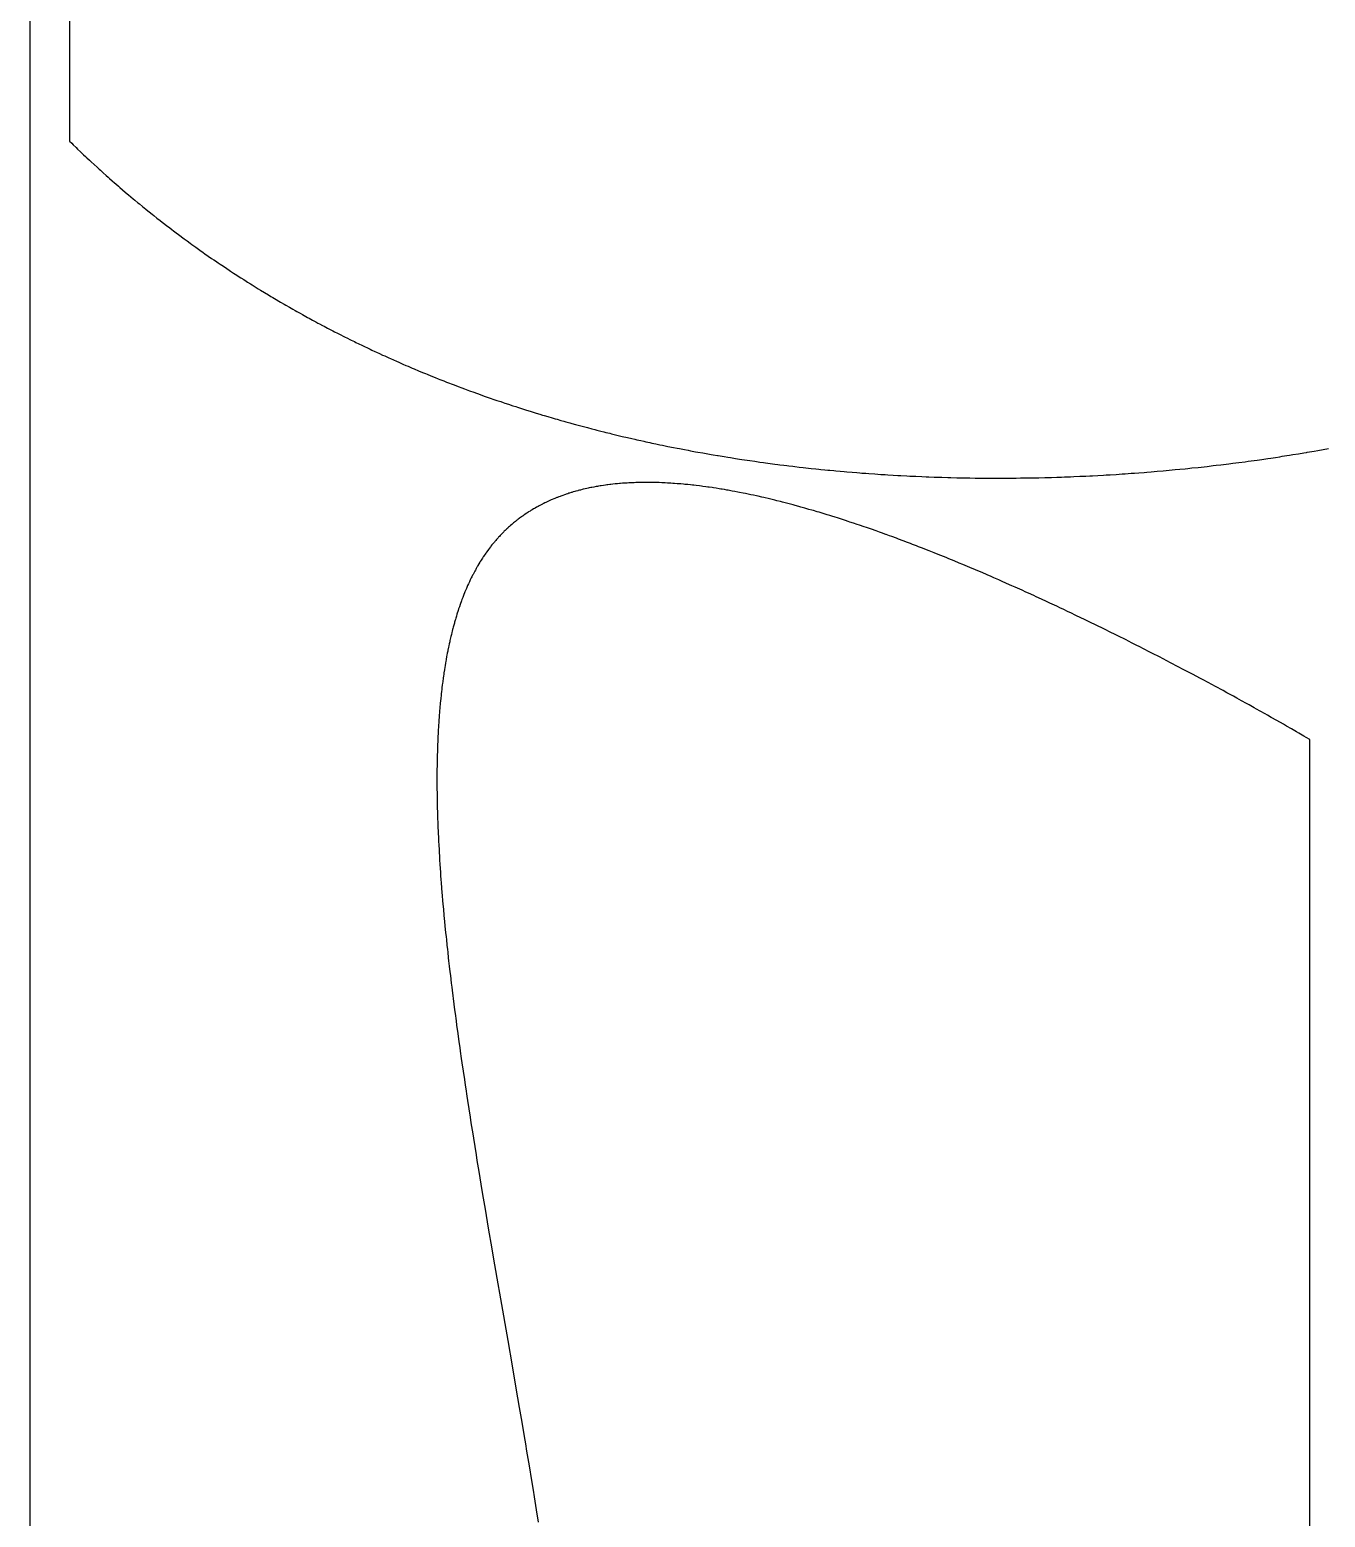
# Model space of a CAD drawing. Header units: metres. Extents: x 260 to 385, y -3 to 248.
# Drawn here: x 260.2 to 313.9, y 60.8 to 122.5 of the extents above; entities that cross this region are included whole.
import ezdxf

# ---------------------------------------------------------------- set-up
doc = ezdxf.new("R2010")
doc.units = ezdxf.units.M
doc.header["$MEASUREMENT"] = 0

msp = doc.modelspace()

# ---------------------------------------------------------------- linework, layer by layer
at = {"flags": 128}
for points in [[(385.210552, -2.443354), (385.210552, 247.556646), (260.210552, 247.556646), (260.210552, -2.443354), (385.210552, -2.443354)], [(261.842217, 198.870097), (261.858518, 117.878262)], [(261.858518, 117.878262), (261.950032, 117.788747), (262.01116, 117.729241), (262.133698, 117.610635), (262.195108, 117.551535), (262.318211, 117.433743), (262.44169, 117.316492), (262.524217, 117.238625), (262.579328, 117.186848), (262.689773, 117.083613), (262.752028, 117.025731), (262.876819, 116.910372), (263.001984, 116.795551), (263.085635, 116.719303), (263.141494, 116.668604), (263.253434, 116.567525), (263.379719, 116.454319), (263.464116, 116.379146), (263.520473, 116.329163), (263.633406, 116.229516), (263.718299, 116.155058), (263.774986, 116.105551), (263.88858, 116.006855), (263.945487, 115.957666), (264.059521, 115.859603), (264.173847, 115.761962), (264.250227, 115.697103), (264.301219, 115.653967), (264.403376, 115.567944), (264.500559, 115.486598), (264.565463, 115.432533), (264.695548, 115.324802), (264.760728, 115.271136), (264.891365, 115.164201), (265.022371, 115.057797), (265.109912, 114.987155), (265.168363, 114.940191), (265.285483, 114.846577), (265.351491, 114.794102), (265.483781, 114.689549), (265.616437, 114.585524), (265.705078, 114.516467), (265.764262, 114.470559), (265.882846, 114.379055), (266.016599, 114.27661), (266.10597, 114.208605), (266.165641, 114.163398), (266.285198, 114.073295), (266.375054, 114.00599), (266.435049, 113.96125), (266.555252, 113.872079), (266.615462, 113.827649), (266.736096, 113.739098), (266.857017, 113.65096), (266.93779, 113.592431), (267.099717, 113.475922), (267.202449, 113.402572), (267.27105, 113.353835), (267.408523, 113.256751), (267.477394, 113.208404), (267.615408, 113.1121), (267.753783, 113.016315), (267.846232, 112.952747), (267.907954, 112.910496), (268.031611, 112.826301), (268.101293, 112.779121), (268.240926, 112.68515), (268.380917, 112.591696), (268.474444, 112.52968), (268.536884, 112.488464), (268.661976, 112.406337), (268.803042, 112.31443), (268.897284, 112.253446), (268.960201, 112.212917), (269.086246, 112.132163), (269.180964, 112.071864), (269.244198, 112.031792), (269.370876, 111.951952), (269.434321, 111.912184), (269.561422, 111.832952), (269.688803, 111.754124), (269.77388, 111.701797), (269.944408, 111.597682), (270.106737, 111.499519), (270.215205, 111.434435), (270.287628, 111.391206), (270.432739, 111.30513), (270.541805, 111.240907), (270.614626, 111.19825), (270.760532, 111.11332), (270.833618, 111.071045), (270.980054, 110.986877), (271.126842, 110.903217), (271.224896, 110.847726), (271.290353, 110.810857), (271.421475, 110.737419), (271.523657, 110.680573), (271.591872, 110.642811), (271.728526, 110.567608), (271.796965, 110.530168), (271.934066, 110.45561), (272.071465, 110.381481), (272.16323, 110.3323), (272.22448, 110.299619), (272.347157, 110.23451), (272.416265, 110.198035), (272.554705, 110.125407), (272.693442, 110.053206), (272.786099, 110.00531), (272.847943, 109.973485), (272.971806, 109.910087), (273.111433, 109.839168), (273.204681, 109.792126), (273.26692, 109.76087), (273.391573, 109.698611), (273.485216, 109.652137), (273.547718, 109.62126), (273.672896, 109.559757), (273.735573, 109.529132), (273.861101, 109.468134), (273.986862, 109.407472), (274.070832, 109.367217), (274.239082, 109.287154), (274.334877, 109.241922), (274.398779, 109.211892), (274.526672, 109.152127), (274.590665, 109.122392), (274.71874, 109.063218), (274.846935, 109.004436), (274.932465, 108.965465), (275.103686, 108.888044), (275.167948, 108.859189), (275.296562, 108.801771), (275.425295, 108.744739), (275.511182, 108.706932), (275.683115, 108.631831), (275.812202, 108.575953), (275.898325, 108.538913), (276.070726, 108.46534), (276.157005, 108.428808), (276.329717, 108.356247), (276.502636, 108.284356), (276.618028, 108.2368), (276.695007, 108.205261), (276.849086, 108.142576), (277.025893, 108.071367), (277.14388, 108.024276), (277.222591, 107.99305), (277.380135, 107.931001), (277.498402, 107.884818), (277.577297, 107.854196), (277.735212, 107.793352), (277.81423, 107.76313), (277.97239, 107.703084), (278.130711, 107.643568), (278.236349, 107.604184), (278.306814, 107.578058), (278.44784, 107.526117), (278.626508, 107.460972), (278.745733, 107.417909), (278.825266, 107.389363), (278.984452, 107.332662), (279.103945, 107.290475), (279.183658, 107.262513), (279.3432, 107.206974), (279.423031, 107.179397), (279.58281, 107.124629), (279.742747, 107.070372), (279.849458, 107.034484), (279.920637, 107.010685), (280.063088, 106.963386), (280.243554, 106.904098), (280.363973, 106.864927), (280.444301, 106.83897), (280.605073, 106.787434), (280.725752, 106.74911), (280.806253, 106.723718), (280.96737, 106.673306), (281.047986, 106.648287), (281.209332, 106.598621), (281.370829, 106.549451), (281.478579, 106.516945), (281.550449, 106.495395), (281.694279, 106.452588), (281.876484, 106.398966), (281.99806, 106.363562), (282.079157, 106.340112), (282.241463, 106.293576), (282.363291, 106.258993), (282.444556, 106.236089), (282.607198, 106.190643), (282.688574, 106.168102), (282.851437, 106.12338), (283.014448, 106.079137), (283.123203, 106.049909), (283.34091, 105.992088), (283.524802, 105.943961), (283.647499, 105.912209), (283.729342, 105.89119), (283.729342, 105.89119), (283.893138, 105.849505), (284.01608, 105.818551), (284.098086, 105.798062), (284.262207, 105.757437), (284.344322, 105.7373), (284.508658, 105.697378), (284.673138, 105.657922), (284.782871, 105.631876), (285.002526, 105.580405), (285.188057, 105.537616), (285.311844, 105.509415), (285.394413, 105.490759), (285.559657, 105.45379), (285.683682, 105.426365), (285.766409, 105.408225), (285.93197, 105.372288), (286.014802, 105.354491), (286.180573, 105.319238), (286.346482, 105.28444), (286.457166, 105.261494), (286.67872, 105.216204), (286.906804, 105.170468), (287.059005, 105.140448), (287.160536, 105.120643), (287.363751, 105.081532), (287.516296, 105.052635), (287.618057, 105.033577), (287.82173, 104.995958), (287.923643, 104.977396), (288.12762, 104.940766), (288.331799, 104.904794), (288.46803, 104.881177), (288.558901, 104.865594), (288.74076, 104.834814), (288.76733, 104.830363), (288.847039, 104.817077), (289.006456, 104.790818), (289.165871, 104.764971), (289.272146, 104.747969), (289.484692, 104.714511), (289.6441, 104.689895), (289.75037, 104.67371), (289.962907, 104.64188), (290.069174, 104.626234), (290.281706, 104.595478), (290.494233, 104.565434), (290.635916, 104.545798), (290.73037, 104.532881), (290.919276, 104.507464), (291.108179, 104.482599), (291.234113, 104.466329), (291.318068, 104.455617), (291.485977, 104.434519), (291.611907, 104.418978), (291.695859, 104.408752), (291.863762, 104.388621), (291.947713, 104.378716), (292.115613, 104.359225), (292.283511, 104.34016), (292.395441, 104.327685), (292.619299, 104.303297), (292.808176, 104.2833), (292.934092, 104.270263), (293.018035, 104.261703), (293.18592, 104.244893), (293.311833, 104.232558), (293.395774, 104.224465), (293.563654, 104.208587), (293.647593, 104.200802), (293.81547, 104.185542), (293.983344, 104.170691), (294.095259, 104.161017), (294.319086, 104.142211), (294.507937, 104.126904), (294.633837, 104.116984), (294.717769, 104.110496), (294.885631, 104.097822), (295.011527, 104.08858), (295.263314, 104.070771), (295.515096, 104.053857), (295.682948, 104.043077), (295.794848, 104.03611), (296.018646, 104.022701), (296.207472, 104.01193), (296.333355, 104.005025), (296.585117, 103.991874), (296.710996, 103.985626), (296.96275, 103.973787), (297.2145, 103.962817), (297.38233, 103.955986), (297.494216, 103.951646), (297.717985, 103.943475), (297.906787, 103.93711), (298.032654, 103.933134), (298.284384, 103.925825), (298.410247, 103.922491), (298.661969, 103.91646), (298.913687, 103.911278), (299.081497, 103.908294), (299.193369, 103.906513), (299.41711, 103.90345), (299.605888, 103.901383), (299.731739, 103.900266), (299.983438, 103.898662), (300.109285, 103.898173), (300.360977, 103.897821), (300.612664, 103.898301), (300.780453, 103.899082), (300.892311, 103.899808), (301.116024, 103.901749), (301.30478, 103.903895), (301.430615, 103.905583), (301.682283, 103.909577), (301.808115, 103.911882), (302.059776, 103.917109), (302.311433, 103.923157), (302.479201, 103.927643), (302.591046, 103.930836), (302.814733, 103.937706), (303.003465, 103.944005), (303.129286, 103.948458), (303.380923, 103.957977), (303.50674, 103.963042), (303.758371, 103.973782), (304.009998, 103.985336), (304.177746, 103.99349), (304.289577, 103.999127), (304.513237, 104.010881), (304.736893, 104.023277), (304.84872, 104.029716), (305.016459, 104.039674), (305.268063, 104.055289), (305.519663, 104.071716), (305.645461, 104.080234), (305.897054, 104.09788), (306.022849, 104.107008), (306.211539, 104.121082), (306.435168, 104.138354), (306.546982, 104.147231), (306.7147, 104.160849), (306.966274, 104.181956), (307.217844, 104.203881), (307.343627, 104.21515), (307.59519, 104.238304), (307.72097, 104.250189), (307.909637, 104.268401), (308.13324, 104.290586), (308.24504, 104.301922), (308.412738, 104.319234), (308.664282, 104.345891), (308.915821, 104.373379), (309.041589, 104.387436), (309.293121, 104.416176), (309.418885, 104.43086), (309.60753, 104.45328), (309.831105, 104.480465), (309.942891, 104.494308), (310.110569, 104.515386), (310.362082, 104.547713), (310.613589, 104.580896), (310.739342, 104.597809), (310.990843, 104.632284), (311.116591, 104.649847), (311.305212, 104.676598), (311.556702, 104.713031), (311.682445, 104.731578), (311.871058, 104.759811), (312.059668, 104.788544), (312.153972, 104.803099), (312.353056, 104.834241), (312.452597, 104.850023), (312.601906, 104.873963), (312.825867, 104.910475), (313.049823, 104.947714), (313.161798, 104.966609), (313.188318, 104.971111), (313.38729, 105.005218), (313.486713, 105.02248), (313.635769, 105.048636), (313.859175, 105.088465), (314.082365, 105.129012)], [(313.305774, 93.049623), (313.153616, 93.138618), (313.052111, 93.197811), (312.848944, 93.315871), (312.747282, 93.374741), (312.543806, 93.492163), (312.340128, 93.609169), (312.204233, 93.686946), (311.932184, 93.841964), (311.702378, 93.972216), (311.549043, 94.058778), (311.446761, 94.116366), (311.24206, 94.231257), (311.088414, 94.317178), (310.985927, 94.374342), (310.780819, 94.488391), (310.678198, 94.545278), (310.472823, 94.658777), (310.267272, 94.771912), (310.130141, 94.847136), (309.85565, 94.997108), (309.701115, 95.081191), (309.391757, 95.248763), (309.082018, 95.415546), (308.875314, 95.526299), (308.737418, 95.59994), (308.461401, 95.746761), (308.185087, 95.892967), (308.046818, 95.965839), (307.839275, 96.074856), (307.527643, 96.237729), (307.215629, 96.399813), (307.059479, 96.480558), (306.781641, 96.623614), (306.642607, 96.694906), (306.433912, 96.801544), (306.225043, 96.907821), (306.120542, 96.960824), (305.911408, 97.066556), (305.806775, 97.119284), (305.649741, 97.198203), (305.37032, 97.337988), (305.230488, 97.40763), (305.020588, 97.511778), (304.810502, 97.615541), (304.705388, 97.667278), (304.49502, 97.77046), (304.389765, 97.821903), (304.231793, 97.898883), (303.950683, 98.03518), (303.809998, 98.103058), (303.598805, 98.204534), (303.38741, 98.305594), (303.281637, 98.355966), (303.069936, 98.456393), (302.964008, 98.506445), (302.805017, 98.581321), (302.522072, 98.713825), (302.380457, 98.779781), (302.167851, 98.878338), (301.955023, 98.976437), (301.848525, 99.025312), (301.635359, 99.122711), (301.52869, 99.171232), (301.368576, 99.243788), (301.178642, 99.329427), (301.083604, 99.372101), (300.940957, 99.435927), (300.726785, 99.531246), (300.512364, 99.626053), (300.405059, 99.673261), (300.190258, 99.767282), (300.082761, 99.814092), (299.921392, 99.884054), (299.706002, 99.976857), (299.598206, 100.02305), (299.436384, 100.092075), (299.193359, 100.19501), (299.001087, 100.27582), (298.904866, 100.316049), (298.760427, 100.37617), (298.543522, 100.465843), (298.326316, 100.554895), (298.217599, 100.599183), (297.99993, 100.687278), (297.890977, 100.731081), (297.727398, 100.796475), (297.509008, 100.883079), (297.399689, 100.926125), (297.235553, 100.990368), (297.071225, 101.054214), (296.988988, 101.085986), (296.824366, 101.149224), (296.74198, 101.180689), (296.618307, 101.227688), (296.432579, 101.29774), (296.246586, 101.367244), (296.153488, 101.401788), (295.967086, 101.47045), (295.87378, 101.504567), (295.73369, 101.555469), (295.710326, 101.563921), (295.534879, 101.627039), (295.447107, 101.658383), (295.315388, 101.705126), (295.117667, 101.774616), (294.919775, 101.843344), (294.820764, 101.877417), (294.622608, 101.944971), (294.523462, 101.978448), (294.374658, 102.028282), (294.22604, 102.077557), (294.151692, 102.102019), (294.040119, 102.138489), (293.872647, 102.192689), (293.705035, 102.24627), (293.621177, 102.272825), (293.472006, 102.31964), (293.397378, 102.342857), (293.285381, 102.37744), (293.117262, 102.428762), (292.948991, 102.479408), (292.864797, 102.504475), (292.715024, 102.548607), (292.64009, 102.570464), (292.527629, 102.602985), (292.358803, 102.65116), (292.18981, 102.698596), (292.10525, 102.722032), (291.954815, 102.763223), (291.879546, 102.783589), (291.766577, 102.813846), (291.596973, 102.858565), (291.427186, 102.902468), (291.342222, 102.924108), (291.191059, 102.962058), (291.11542, 102.980779), (291.001889, 103.008537), (290.88827, 103.035903), (290.831426, 103.049436), (290.717672, 103.076201), (290.660761, 103.08943), (290.57535, 103.109082), (290.423378, 103.143438), (290.347329, 103.160333), (290.233174, 103.185315), (290.118921, 103.20986), (290.061757, 103.221966), (289.947352, 103.24584), (289.890112, 103.257606), (289.804203, 103.275039), (289.651329, 103.305382), (289.574821, 103.320236), (289.459968, 103.342113), (289.345004, 103.363498), (289.28748, 103.374003), (289.172346, 103.394633), (289.114736, 103.404755), (289.028267, 103.419695), (288.925698, 103.437018), (288.874377, 103.445521), (288.797352, 103.458075), (288.681712, 103.476449), (288.565945, 103.494264), (288.508014, 103.502959), (288.392055, 103.519915), (288.334026, 103.528173), (288.24692, 103.540284), (288.130661, 103.555905), (288.072479, 103.563486), (287.985142, 103.574568), (287.853987, 103.590525), (287.750229, 103.602558), (287.698306, 103.608381), (287.620367, 103.616869), (287.503331, 103.629037), (287.38614, 103.640516), (287.327486, 103.645991), (287.210056, 103.656407), (287.15128, 103.661343), (287.063038, 103.668401), (286.945235, 103.677156), (286.886269, 103.681247), (286.797738, 103.687019), (286.709107, 103.692348), (286.664753, 103.694843), (286.56116, 103.700219), (286.509311, 103.70267), (286.431469, 103.706044), (286.314552, 103.710414), (286.197447, 103.713936), (286.138824, 103.715373), (286.126256, 103.715653), (286.038565, 103.717318), (285.99474, 103.717962), (285.929028, 103.71869), (285.830517, 103.719239), (285.732076, 103.719129), (285.682883, 103.718823), (285.682883, 103.718823), (285.584549, 103.717702), (285.535409, 103.716885), (285.461734, 103.715334), (285.382698, 103.71323), (285.343199, 103.712006), (285.283973, 103.709952), (285.195185, 103.706377), (285.106462, 103.702199), (285.062124, 103.699882), (284.983341, 103.695381), (284.94397, 103.692946), (284.884937, 103.68906), (284.796443, 103.6827), (284.708018, 103.675693), (284.663831, 103.671943), (284.58532, 103.664869), (284.546085, 103.661133), (284.48726, 103.655278), (284.399082, 103.645924), (284.310978, 103.635873), (284.266953, 103.630583), (284.188735, 103.620736), (284.149648, 103.615599), (284.091046, 103.607621), (284.003209, 103.595038), (283.915451, 103.581701), (283.871603, 103.574746), (283.7937, 103.561904), (283.754773, 103.555251), (283.696413, 103.544978), (283.608945, 103.528898), (283.521562, 103.512001), (283.477904, 103.503242), (283.408419, 103.488858), (283.373698, 103.481463), (283.321644, 103.470116), (283.243624, 103.452511), (283.165679, 103.434196), (283.126735, 103.424767), (283.048906, 103.405362), (283.01002, 103.395382), (282.95173, 103.380061), (282.939536, 103.376801), (282.856242, 103.354011), (282.81473, 103.34231), (282.752631, 103.324373), (282.690737, 103.30597), (282.659868, 103.296593), (282.598284, 103.277485), (282.567571, 103.267753), (282.5216, 103.252931), (282.46049, 103.232748), (282.430014, 103.222476), (282.384401, 103.20684), (282.316209, 103.18287), (282.24192, 103.155932), (282.204899, 103.142181), (282.149525, 103.121199), (282.09434, 103.099787), (282.066819, 103.08892), (282.01192, 103.066858), (281.984542, 103.055664), (281.943567, 103.038666), (281.870992, 103.007833), (281.834835, 102.99212), (281.780765, 102.968176), (281.726894, 102.94378), (281.700033, 102.931412), (281.646463, 102.906331), (281.619754, 102.893619), (281.579786, 102.874332), (281.532565, 102.851136), (281.509016, 102.839399), (281.473769, 102.82162), (281.421072, 102.794556), (281.368585, 102.767016), (281.342421, 102.753066), (281.290251, 102.724804), (281.264247, 102.710491), (281.225341, 102.688793), (281.172222, 102.65861), (281.14575, 102.643323), (281.106149, 102.620145), (281.046993, 102.584822), (280.988134, 102.548822), (280.958817, 102.530568), (280.90041, 102.493543), (280.87132, 102.474772), (280.827828, 102.44629), (280.822551, 102.442799), (280.798239, 102.426622), (280.749901, 102.393974), (280.70194, 102.360937), (280.670176, 102.338696), (280.649093, 102.323772), (280.60715, 102.293696), (280.560319, 102.259494), (280.529307, 102.236477), (280.508725, 102.221038), (280.467782, 102.189929), (280.43727, 102.166398), (280.41702, 102.150616), (280.376742, 102.118823), (280.356713, 102.102813), (280.316876, 102.070565), (280.277333, 102.038014), (280.251134, 102.016146), (280.199126, 101.972006), (280.155649, 101.934347), (280.126869, 101.909029), (280.107773, 101.892057), (280.069801, 101.857887), (280.041512, 101.832062), (280.022744, 101.814753), (279.985425, 101.779909), (279.966874, 101.762375), (279.929989, 101.727083), (279.893393, 101.691494), (279.869156, 101.667602), (279.821066, 101.619423), (279.794241, 101.59209), (279.776446, 101.573776), (279.741073, 101.536925), (279.723494, 101.518389), (279.688551, 101.481096), (279.653893, 101.443508), (279.630946, 101.418286), (279.585432, 101.367449), (279.568495, 101.348251), (279.534834, 101.309636), (279.501456, 101.270727), (279.479362, 101.244626), (279.43555, 101.192035), (279.40302, 101.152252), (279.38149, 101.125568), (279.338806, 101.071814), (279.317651, 101.044744), (279.275715, 100.990218), (279.234277, 100.935178), (279.206927, 100.898201), (279.152888, 100.823564), (279.149217, 100.818417), (279.130538, 100.792066), (279.093594, 100.739167), (279.057198, 100.686006), (279.033235, 100.650421), (279.017392, 100.626634), (278.986023, 100.57891), (278.955739, 100.532031), (278.935769, 100.500673), (278.896348, 100.437709), (278.876894, 100.406104), (278.838491, 100.342653), (278.800751, 100.278885), (278.775954, 100.2362), (278.75958, 100.207668), (278.72721, 100.150423), (278.70564, 100.111649), (278.691384, 100.08574), (278.663167, 100.033782), (278.649204, 100.007734), (278.621566, 99.955499), (278.594309, 99.903082), (278.576345, 99.868038), (278.540912, 99.797714), (278.521265, 99.758021), (278.482578, 99.678344), (278.444686, 99.598288), (278.419859, 99.54471), (278.403497, 99.5089), (278.371224, 99.437066), (278.353331, 99.396534), (278.318098, 99.315207), (278.283593, 99.233532), (278.260986, 99.178892), (278.24609, 99.142382), (278.216709, 99.069165), (278.200421, 99.027867), (278.168355, 98.945026), (278.136957, 98.861866), (278.11639, 98.806251), (278.102839, 98.769097), (278.076118, 98.694609), (278.060388, 98.649977), (278.029455, 98.560458), (277.999219, 98.470607), (277.979441, 98.410525), (277.966422, 98.370391), (277.940781, 98.289933), (277.928254, 98.249929), (277.90362, 98.169868), (277.879535, 98.089738), (277.863778, 98.036281), (277.853404, 98.000627), (277.832967, 97.929282), (277.8209, 97.886451), (277.7972, 97.800737), (277.774067, 97.714955), (277.774067, 97.714955), (277.758954, 97.657729), (277.749014, 97.619563), (277.729454, 97.543191), (277.718637, 97.500209), (277.697395, 97.414199), (277.676668, 97.328126), (277.663131, 97.27071), (277.636718, 97.155797), (277.627036, 97.112678), (277.608031, 97.026397), (277.589497, 96.940058), (277.577398, 96.882468), (277.553804, 96.767214), (277.54516, 96.723969), (277.528202, 96.63744), (277.511676, 96.550858), (277.500894, 96.493108), (277.479886, 96.377541), (277.464606, 96.290808), (277.454643, 96.232959), (277.435244, 96.117198), (277.425804, 96.059285), (277.407434, 95.943399), (277.389731, 95.827432), (277.378292, 95.750077), (277.370825, 95.698487), (277.356264, 95.595263), (277.338538, 95.464535), (277.327149, 95.377331), (277.319742, 95.319172), (277.305371, 95.202801), (277.294972, 95.115477), (277.288218, 95.05724), (277.275131, 94.940714), (277.268795, 94.882425), (277.256534, 94.765799), (277.244809, 94.649108), (277.237285, 94.571278), (277.232397, 94.519376), (277.222924, 94.415536), (277.215242, 94.327883), (277.210276, 94.269429), (277.200713, 94.152476), (277.196113, 94.093977), (277.187271, 93.976937), (277.178901, 93.859839), (277.173577, 93.781743), (277.163535, 93.625478), (277.158234, 93.537536), (277.154838, 93.478892), (277.14837, 93.361564), (277.145296, 93.302881), (277.139466, 93.185476), (277.134053, 93.06802), (277.130671, 92.989689), (277.124444, 92.832961), (277.121251, 92.744765), (277.115519, 92.568292), (277.110642, 92.391716), (277.107856, 92.273942), (277.106202, 92.195401), (277.103373, 92.038262), (277.102211, 91.960893), (277.100337, 91.806099), (277.099053, 91.651233), (277.098518, 91.547951), (277.098302, 91.479078), (277.098202, 91.341294), (277.098663, 91.175224), (277.099315, 91.064556), (277.099901, 90.990797), (277.101429, 90.843328), (277.10257, 90.754877), (277.105348, 90.578044), (277.108773, 90.401298), (277.111409, 90.283516), (277.11332, 90.205016), (277.117504, 90.048065), (277.120067, 89.959808), (277.125636, 89.783355), (277.131784, 89.606981), (277.136199, 89.489442), (277.13928, 89.411101), (277.145768, 89.254463), (277.149606, 89.16638), (277.157679, 88.990268), (277.166275, 88.814227), (277.17229, 88.696906), (277.184987, 88.462353), (277.189973, 88.374427), (277.200306, 88.198622), (277.21111, 88.022883), (277.218571, 87.905758), (277.234095, 87.67159), (277.240121, 87.583805), (277.252498, 87.40828), (277.265304, 87.232812), (277.274074, 87.115866), (277.292162, 86.882048), (277.306197, 86.706748), (277.315773, 86.589911), (277.33544, 86.356308), (277.345527, 86.239541), (277.366196, 86.006074), (277.38751, 85.772695), (277.40207, 85.617157), (277.411929, 85.513485), (277.432005, 85.306191), (277.458084, 85.043926), (277.475877, 84.869138), (277.487915, 84.752636), (277.512406, 84.51969), (277.531132, 84.345029), (277.543781, 84.228611), (277.569474, 83.995828), (277.582512, 83.879463), (277.608968, 83.646784), (277.635915, 83.414173), (277.654147, 83.259135), (277.691234, 82.949143), (277.712451, 82.774821), (277.726735, 82.658626), (277.755631, 82.42628), (277.77024, 82.310128), (277.799774, 82.077869), (277.829719, 81.845665), (277.849906, 81.690893), (277.890799, 81.381421), (277.9141, 81.207383), (277.961322, 80.859391), (278.009348, 80.511509), (278.041796, 80.279647), (278.063613, 80.125097), (278.10768, 79.816056), (278.132715, 79.642254), (278.183301, 79.294721), (278.234552, 78.947279), (278.269074, 78.715698), (278.292241, 78.561333), (278.338932, 78.252649), (278.365399, 78.079042), (278.418754, 77.731886), (278.47265, 77.384804), (278.50887, 77.153455), (278.581967, 76.690847), (278.609595, 76.517398), (278.665189, 76.170547), (278.721214, 75.823755), (278.758792, 75.592591), (278.834464, 75.130333), (278.92036, 74.610398), (278.978041, 74.263831), (279.016666, 74.032809), (279.094302, 73.570819), (279.182202, 73.051157), (279.241098, 72.704755), (279.35951, 72.012037), (279.433878, 71.579137), (279.58327, 70.713426), (279.733281, 69.8478), (280.033946, 68.116636), (280.213936, 67.077881), (280.303607, 66.55846), (280.44246, 65.750384), (280.511524, 65.346297), (280.614568, 64.740091), (280.716848, 64.133781), (280.767664, 63.830583), (280.81825, 63.527352), (280.918758, 62.920801), (281.018455, 62.314139), (281.08451, 61.909642), (281.12838, 61.639955), (281.215752, 61.100531), (281.299588, 60.580312)], [(313.308609, 10.850942), (313.305774, 93.049623)]]:
    msp.add_lwpolyline(points, dxfattribs=at)

doc.saveas('drawing.dxf')
